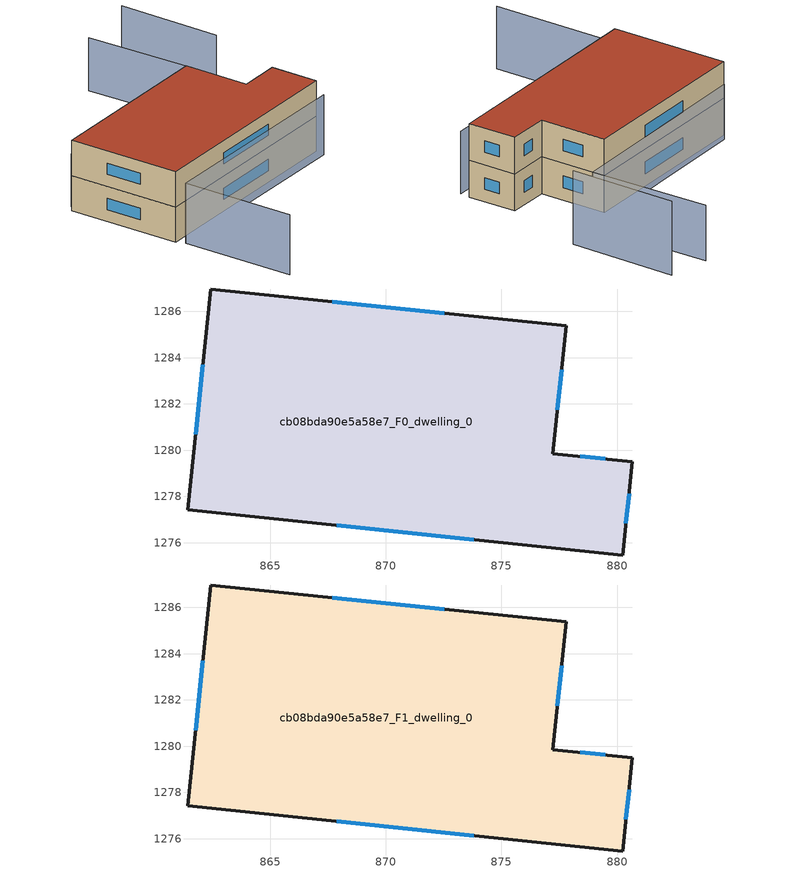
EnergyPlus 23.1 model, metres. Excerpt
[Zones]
cb08bda90e5a58e7_F0_dwelling_0
 floor ground (EU_floor_Construction): 877.8,1285.37 877.23,1279.85 880.66,1279.5 880.24,1275.47 861.44,1277.42 862.43,1286.97 z0
 wall outside (EU_wall_Construction): 877.8,1285.37 862.43,1286.97 861.44,1277.42 880.24,1275.47 880.66,1279.5 877.23,1279.85 877.8,1285.37 z0:3
 window (EU_Window_Construction): 872.54,1285.92 867.69,1286.42 / 877.42,1281.74 877.6,1283.48 / 879.48,1279.62 878.4,1279.73 / 880.38,1276.85 880.52,1278.12 / 867.88,1276.75 873.8,1276.13 / 862.09,1283.7 861.78,1280.68 z1.03:1.97
cb08bda90e5a58e7_F1_dwelling_0
 floor to cb08bda90e5a58e7_F0_dwelling_0 (EU_floor_Construction): 877.8,1285.37 877.23,1279.85 880.66,1279.5 880.24,1275.47 861.44,1277.42 862.43,1286.97 z3
 wall outside (EU_wall_Construction): 877.8,1285.37 862.43,1286.97 861.44,1277.42 880.24,1275.47 880.66,1279.5 877.23,1279.85 877.8,1285.37 z3:6
 window (EU_Window_Construction): 872.54,1285.92 867.69,1286.42 / 877.42,1281.74 877.6,1283.48 / 879.48,1279.62 878.4,1279.73 / 880.38,1276.85 880.52,1278.12 / 867.88,1276.75 873.8,1276.13 / 862.09,1283.7 861.78,1280.68 z4.03:4.97
 roof outside (EU_roof_Construction): 880.24,1275.47 880.66,1279.5 877.23,1279.85 877.8,1285.37 862.43,1286.97 861.44,1277.42 z6
shading: 860.64,1267.15 861.69,1276.69 / 861.69,1276.69 880.04,1274.68 z0:5.1; 883.48,1285.86 884.5,1294.59 z0:6; 881.22,1295.66 880.35,1285.8 / 880.35,1285.8 863.01,1287.32 z0:4.5
[Building]
EU S2 Campaign: North Axis=0; Terrain=City; Solar Distribution=FullExterior
[Site:Location]
Cape.Town.Intl.AP: Latitude=-33.965; Longitude=18.602; Time Zone=2; Elevation=46
[SizingPeriod:WeatherFileDays]
AnnualSizingPeriod: Begin Month=1; Begin Day of Month=1; End Month=12; End Day of Month=31; Day of Week for Start Day=Monday; Use Weather File Daylight Saving Period=No; Use Weather File Rain and Snow Indicators=No
[MATERIAL]
EU_InternalMass_Material: Roughness=MediumRough; Thickness=0.1; Conductivity=1; Density=1800; Specific Heat=900; Thermal Absorptance=0.9; Solar Absorptance=0.7; Visible Absorptance=0.7
[MATERIAL:NOMASS] Roughness=MediumRough; Thermal Absorptance=0.9; Solar Absorptance=0.7; Visible Absorptance=0.7
Name | Thermal Resistance
EU_wall_NoMass | 0.493876
EU_roof_NoMass | 0.449382
EU_floor_NoMass | 1.25
[WINDOWMATERIAL:SIMPLEGLAZINGSYSTEM]
EU_Window_SimpleGlazing: UFactor=4.4; Solar Heat Gain Coefficient=0.85; Visible Transmittance=0.85
[CONSTRUCTION]
EU_wall_Construction: EU_wall_NoMass
EU_roof_Construction: EU_roof_NoMass
EU_floor_Construction: EU_floor_NoMass
EU_Window_Construction: EU_Window_SimpleGlazing
EU_InternalMass_Construction: EU_InternalMass_Material
[ZONE] Type=1; Multiplier=1; Ceiling Height=autocalculate; Volume=487.12; Floor Area=autocalculate; Part of Total Floor Area=Yes
cb08bda90e5a58e7_F0_dwelling_0; cb08bda90e5a58e7_F1_dwelling_0
[INTERNALMASS] Construction=EU_InternalMass_Construction; Surface Area=162.373
Name | Zone or ZoneList
cb08bda90e5a58e7_F0_dwelling_0_EU_InternalMass | cb08bda90e5a58e7_F0_dwelling_0
cb08bda90e5a58e7_F1_dwelling_0_EU_InternalMass | cb08bda90e5a58e7_F1_dwelling_0
[OTHEREQUIPMENT] Fuel Type=Electricity; Design Level Calculation Method=Watts/Area; Power per Zone Floor Area=1; Fraction Latent=0; Fraction Radiant=0; Fraction Lost=0; Carbon Dioxide Generation Rate=0; EndUse Subcategory=EU_Step8_InternalGains
Name | Zone or ZoneList or Space or SpaceList | Schedule
EU_Step8_InternalGain_cb08bda90e5a58e7_F0_dwelling_0_f000 | cb08bda90e5a58e7_F0_dwelling_0 | EU_Step8_GainSchedule_cb08bda90e5a58e7_F0_dwelling_0_f000
EU_Step8_InternalGain_cb08bda90e5a58e7_F1_dwelling_0_f000 | cb08bda90e5a58e7_F1_dwelling_0 | EU_Step8_GainSchedule_cb08bda90e5a58e7_F1_dwelling_0_f000
[ZONEVENTILATION:DESIGNFLOWRATE] Schedule=EU_AlwaysOn; Design Flow Rate Calculation Method=AirChanges/Hour; Air Changes per Hour=0.64; Ventilation Type=Natural; Fan Pressure Rise=0; Fan Total Efficiency=1; Constant Term Coefficient=1; Temperature Term Coefficient=0; Velocity Term Coefficient=0; Velocity Squared Term Coefficient=0; Minimum Indoor Temperature=-100; Maximum Indoor Temperature=100; Delta Temperature=-100; Minimum Outdoor Temperature=-100; Maximum Outdoor Temperature=100; Maximum Wind Speed=40
Name | Zone or ZoneList or Space or SpaceList
EU_ConstantAir_cb08bda90e5a58e7_F0_dwelling_0 | cb08bda90e5a58e7_F0_dwelling_0
EU_ConstantAir_cb08bda90e5a58e7_F1_dwelling_0 | cb08bda90e5a58e7_F1_dwelling_0
[HVACTEMPLATE:THERMOSTAT] Constant Heating Setpoint=20; Constant Cooling Setpoint=50
EU_HeatOnly_cb08bda90e5a58e7_F0_dwelling_0; EU_HeatOnly_cb08bda90e5a58e7_F1_dwelling_0
[HVACTEMPLATE:ZONE:IDEALLOADSAIRSYSTEM] System Availability Schedule=EU_AlwaysOn; Maximum Heating Supply Air Temperature=50; Minimum Cooling Supply Air Temperature=13; Maximum Heating Supply Air Humidity Ratio=0.0156; Minimum Cooling Supply Air Humidity Ratio=0.0077; Heating Limit=NoLimit; Cooling Limit=NoLimit; Heating Availability Schedule=EU_AlwaysOn; Cooling Availability Schedule=EU_CoolingOff; Dehumidification Control Type=ConstantSensibleHeatRatio; Cooling Sensible Heat Ratio=0.7; Dehumidification Setpoint=60; Humidification Control Type=None; Humidification Setpoint=30; Outdoor Air Method=None; Outdoor Air Flow Rate per Person=0.00944; Outdoor Air Flow Rate per Zone Floor Area=0; Outdoor Air Flow Rate per Zone=0; Demand Controlled Ventilation Type=None; Outdoor Air Economizer Type=NoEconomizer; Heat Recovery Type=None; Sensible Heat Recovery Effectiveness=0.7; Latent Heat Recovery Effectiveness=0.65
Name | Template Thermostat
cb08bda90e5a58e7_F0_dwelling_0 | EU_HeatOnly_cb08bda90e5a58e7_F0_dwelling_0
cb08bda90e5a58e7_F1_dwelling_0 | EU_HeatOnly_cb08bda90e5a58e7_F1_dwelling_0
[SIZING:ZONE] Zone Cooling Design Supply Air Temperature Input Method=SupplyAirTemperature; Zone Cooling Design Supply Air Temperature=13; Zone Heating Design Supply Air Temperature Input Method=SupplyAirTemperature; Zone Heating Design Supply Air Temperature=50; Zone Cooling Design Supply Air Humidity Ratio=0.008; Zone Heating Design Supply Air Humidity Ratio=0.008; Cooling Design Air Flow Method=DesignDay; Cooling Design Air Flow Rate=0; Cooling Minimum Air Flow per Zone Floor Area=0.000762; Cooling Minimum Air Flow=0; Cooling Minimum Air Flow Fraction=0.2; Heating Design Air Flow Method=DesignDay; Heating Design Air Flow Rate=0; Heating Maximum Air Flow per Zone Floor Area=0.002032; Heating Maximum Air Flow=0.141576; Heating Maximum Air Flow Fraction=0.3; Account for Dedicated Outdoor Air System=No; Dedicated Outdoor Air System Control Strategy=NeutralSupplyAir; Dedicated Outdoor Air Low Setpoint Temperature for Design=autosize; Dedicated Outdoor Air High Setpoint Temperature for Design=autosize; Zone Load Sizing Method=Sensible Load Only No Latent Load; Zone Latent Cooling Design Supply Air Humidity Ratio Input Method=HumidityRatioDifference; Zone Cooling Design Supply Air Humidity Ratio Difference=0.005; Zone Latent Heating Design Supply Air Humidity Ratio Input Method=HumidityRatioDifference; Zone Humidification Design Supply Air Humidity Ratio Difference=0.005
cb08bda90e5a58e7_F0_dwelling_0; cb08bda90e5a58e7_F1_dwelling_0
[SCHEDULE:CONSTANT]
Name | Hourly Value
EU_AlwaysOn | 1
EU_CoolingOff | 0
[SCHEDULE:FILE] Column Number=1; Rows to Skip at Top=0; Number of Hours of Data=8760; Column Separator=Comma; Interpolate to Timestep=No; Minutes per Item=60; Adjust Schedule for Daylight Savings=Yes
Name | File
EU_Step8_GainSchedule_cb08bda90e5a58e7_F0_dwelling_0_f000 | ../../schedules/cb08bda90e5a58e7/cb08bda90e5a58e7_F0_dwelling_0_f000_gain.csv
EU_Step8_GainSchedule_cb08bda90e5a58e7_F1_dwelling_0_f000 | ../../schedules/cb08bda90e5a58e7/cb08bda90e5a58e7_F1_dwelling_0_f000_gain.csv
